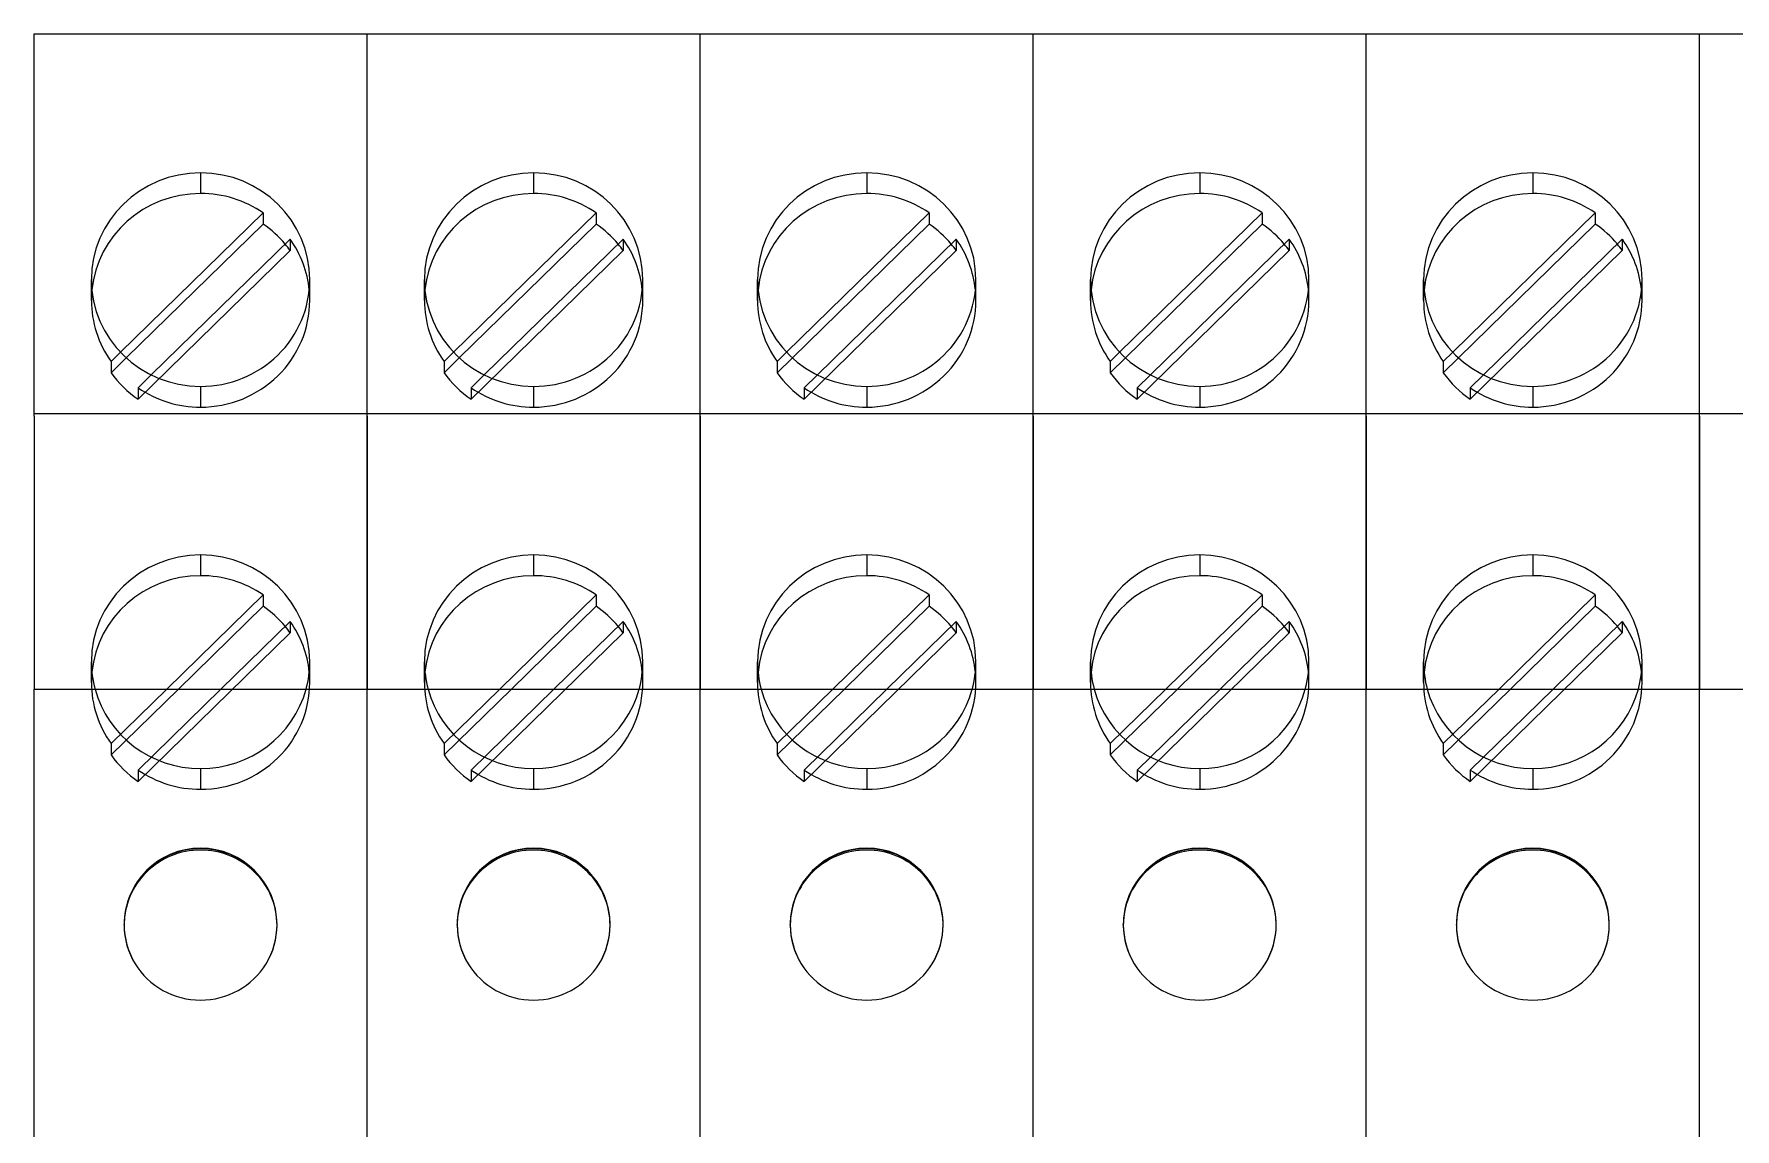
# Model space of a CAD drawing. Header units: millimetres. Extents: x 1359 to 3577, y 1336 to 3557.
# Drawn here: x 1777.56 to 1808.72, y 2576.61 to 2596.67 of the extents above; entities that cross this region are included whole.
import ezdxf

# ---------------------------------------------------------------- set-up
doc = ezdxf.new("R2010")
doc.units = ezdxf.units.MM
doc.layers.add('000-PI-Oprema', color=30, linetype='Continuous', lineweight=5)

msp = doc.modelspace()

# ---------------------------------------------------------------- linework, layer by layer
at = {"layer": '000-PI-Oprema', "color": 0, "linetype": 'ByBlock', "lineweight": 0}
for p, q in [((1777.565, 2596.672), (1783.665, 2596.672)), ((1777.565, 2590.216), (1777.565, 2596.672)), ((1777.565, 2596.672), (1777.565, 2596.672)), ((1777.565, 2596.672), (1777.565, 2596.672)), ((1777.565, 2596.672), (1783.665, 2596.672)), ((1777.565, 2590.216), (1777.565, 2596.672)), ((1777.565, 2596.672), (1777.565, 2596.672)), ((1777.565, 2596.672), (1777.565, 2596.672)), ((1783.665, 2596.672), (1789.765, 2596.672)), ((1783.665, 2590.216), (1783.665, 2596.672)), ((1783.665, 2596.672), (1783.665, 2596.672)), ((1783.665, 2596.672), (1783.665, 2596.672)), ((1783.665, 2596.672), (1783.665, 2596.672)), ((1783.665, 2596.672), (1789.765, 2596.672)), ((1783.665, 2590.216), (1783.665, 2596.672)), ((1783.665, 2596.672), (1783.665, 2596.672)), ((1783.665, 2596.672), (1783.665, 2596.672)), ((1783.665, 2596.672), (1783.665, 2596.672)), ((1783.665, 2596.672), (1783.665, 2596.672)), ((1783.665, 2596.672), (1783.665, 2596.672)), ((1783.665, 2596.672), (1783.665, 2596.672)), ((1783.665, 2590.216), (1783.665, 2596.672)), ((1783.665, 2596.672), (1783.665, 2596.672)), ((1783.665, 2596.672), (1783.665, 2596.672)), ((1783.665, 2596.672), (1783.665, 2596.672)), ((1783.665, 2590.216), (1783.665, 2596.672)), ((1789.765, 2596.672), (1795.865, 2596.672)), ((1789.765, 2590.216), (1789.765, 2596.672)), ((1789.765, 2596.672), (1789.765, 2596.672)), ((1789.765, 2596.672), (1789.765, 2596.672)), ((1789.765, 2596.672), (1789.765, 2596.672)), ((1789.765, 2596.672), (1795.865, 2596.672)), ((1789.765, 2590.216), (1789.765, 2596.672)), ((1789.765, 2596.672), (1789.765, 2596.672)), ((1789.765, 2596.672), (1789.765, 2596.672)), ((1789.765, 2596.672), (1789.765, 2596.672)), ((1789.765, 2596.672), (1789.765, 2596.672)), ((1789.765, 2596.672), (1789.765, 2596.672)), ((1789.765, 2596.672), (1789.765, 2596.672)), ((1789.765, 2590.216), (1789.765, 2596.672)), ((1789.765, 2596.672), (1789.765, 2596.672)), ((1789.765, 2596.672), (1789.765, 2596.672)), ((1789.765, 2596.672), (1789.765, 2596.672)), ((1789.765, 2590.216), (1789.765, 2596.672)), ((1795.865, 2596.672), (1801.965, 2596.672)), ((1795.865, 2590.216), (1795.865, 2596.672)), ((1795.865, 2596.672), (1795.865, 2596.672)), ((1795.865, 2596.672), (1795.865, 2596.672)), ((1795.865, 2596.672), (1795.865, 2596.672)), ((1795.865, 2596.672), (1801.965, 2596.672)), ((1795.865, 2590.216), (1795.865, 2596.672)), ((1795.865, 2596.672), (1795.865, 2596.672)), ((1795.865, 2596.672), (1795.865, 2596.672)), ((1795.865, 2596.672), (1795.865, 2596.672)), ((1795.865, 2596.672), (1795.865, 2596.672)), ((1795.865, 2596.672), (1795.865, 2596.672)), ((1795.865, 2596.672), (1795.865, 2596.672)), ((1795.865, 2590.216), (1795.865, 2596.672)), ((1795.865, 2596.672), (1795.865, 2596.672)), ((1795.865, 2596.672), (1795.865, 2596.672)), ((1795.865, 2596.672), (1795.865, 2596.672)), ((1795.865, 2590.216), (1795.865, 2596.672)), ((1801.965, 2596.672), (1808.065, 2596.672)), ((1801.965, 2590.216), (1801.965, 2596.672)), ((1801.965, 2596.672), (1801.965, 2596.672)), ((1801.965, 2596.672), (1801.965, 2596.672)), ((1801.965, 2596.672), (1801.965, 2596.672)), ((1801.965, 2596.672), (1808.065, 2596.672)), ((1801.965, 2590.216), (1801.965, 2596.672)), ((1801.965, 2596.672), (1801.965, 2596.672)), ((1801.965, 2596.672), (1801.965, 2596.672)), ((1801.965, 2596.672), (1801.965, 2596.672)), ((1801.965, 2596.672), (1801.965, 2596.672)), ((1801.965, 2596.672), (1801.965, 2596.672)), ((1801.965, 2596.672), (1801.965, 2596.672)), ((1801.965, 2590.216), (1801.965, 2596.672)), ((1801.965, 2596.672), (1801.965, 2596.672)), ((1801.965, 2596.672), (1801.965, 2596.672)), ((1801.965, 2596.672), (1801.965, 2596.672)), ((1801.965, 2590.216), (1801.965, 2596.672)), ((1808.065, 2596.672), (1814.165, 2596.672)), ((1808.065, 2590.216), (1808.065, 2596.672)), ((1808.065, 2596.672), (1808.065, 2596.672)), ((1808.065, 2596.672), (1808.065, 2596.672)), ((1808.065, 2596.672), (1808.065, 2596.672)), ((1808.065, 2596.672), (1814.165, 2596.672)), ((1808.065, 2590.216), (1808.065, 2596.672)), ((1808.065, 2596.672), (1808.065, 2596.672)), ((1808.065, 2596.672), (1808.065, 2596.672)), ((1808.065, 2596.672), (1808.065, 2596.672)), ((1808.065, 2596.672), (1808.065, 2596.672)), ((1808.065, 2596.672), (1808.065, 2596.672)), ((1808.065, 2596.672), (1808.065, 2596.672)), ((1808.065, 2590.216), (1808.065, 2596.672)), ((1808.065, 2596.672), (1808.065, 2596.672)), ((1808.065, 2596.672), (1808.065, 2596.672)), ((1808.065, 2596.672), (1808.065, 2596.672)), ((1808.065, 2590.216), (1808.065, 2596.672)), ((1783.665, 2595.827), (1783.665, 2596.272)), ((1783.665, 2595.827), (1783.665, 2596.272)), ((1789.765, 2595.827), (1789.765, 2596.272)), ((1789.765, 2595.827), (1789.765, 2596.272)), ((1795.865, 2595.827), (1795.865, 2596.272)), ((1795.865, 2595.827), (1795.865, 2596.272)), ((1801.965, 2595.827), (1801.965, 2596.272)), ((1801.965, 2595.827), (1801.965, 2596.272)), ((1808.065, 2595.827), (1808.065, 2596.272)), ((1808.065, 2595.827), (1808.065, 2596.272)), ((1777.565, 2595.172), (1777.565, 2595.172)), ((1777.565, 2595.172), (1777.565, 2595.172)), ((1783.665, 2595.172), (1783.665, 2595.172)), ((1783.665, 2595.172), (1783.665, 2595.172)), ((1789.765, 2595.172), (1789.765, 2595.172)), ((1789.765, 2595.172), (1789.765, 2595.172)), ((1795.865, 2595.172), (1795.865, 2595.172)), ((1795.865, 2595.172), (1795.865, 2595.172)), ((1801.965, 2595.172), (1801.965, 2595.172)), ((1801.965, 2595.172), (1801.965, 2595.172)), ((1808.065, 2595.172), (1808.065, 2595.172)), ((1808.065, 2595.172), (1808.065, 2595.172)), ((1780.615, 2594.128), (1780.615, 2593.749)), ((1783.665, 2593.108), (1783.665, 2593.984)), ((1783.665, 2593.108), (1783.665, 2593.984)), ((1786.715, 2594.128), (1786.715, 2593.749)), ((1789.765, 2593.108), (1789.765, 2593.984)), ((1789.765, 2593.108), (1789.765, 2593.984)), ((1792.815, 2594.128), (1792.815, 2593.749)), ((1795.865, 2593.108), (1795.865, 2593.984)), ((1795.865, 2593.108), (1795.865, 2593.984)), ((1798.915, 2594.128), (1798.915, 2593.749)), ((1801.965, 2593.108), (1801.965, 2593.984)), ((1801.965, 2593.108), (1801.965, 2593.984)), ((1805.015, 2594.128), (1805.015, 2593.749)), ((1808.065, 2593.108), (1808.065, 2593.984)), ((1808.065, 2593.108), (1808.065, 2593.984)), ((1781.759, 2593.397), (1779.148, 2590.842)), ((1781.759, 2593.397), (1781.759, 2593.189)), ((1787.859, 2593.397), (1785.248, 2590.842)), ((1787.859, 2593.397), (1787.859, 2593.189)), ((1793.959, 2593.397), (1791.348, 2590.842)), ((1793.959, 2593.397), (1793.959, 2593.189)), ((1800.059, 2593.397), (1797.448, 2590.842)), ((1800.059, 2593.397), (1800.059, 2593.189)), ((1806.159, 2593.397), (1803.548, 2590.842)), ((1806.159, 2593.397), (1806.159, 2593.189)), ((1779.254, 2590.738), (1781.759, 2593.189)), ((1779.712, 2590.426), (1782.254, 2592.913)), ((1782.254, 2592.913), (1782.254, 2592.705)), ((1785.354, 2590.738), (1787.859, 2593.189)), ((1785.812, 2590.426), (1788.354, 2592.913)), ((1788.354, 2592.913), (1788.354, 2592.705)), ((1791.454, 2590.738), (1793.959, 2593.189)), ((1791.912, 2590.426), (1794.454, 2592.913)), ((1794.454, 2592.913), (1794.454, 2592.705)), ((1797.554, 2590.738), (1800.059, 2593.189)), ((1798.012, 2590.426), (1800.554, 2592.913)), ((1800.554, 2592.913), (1800.554, 2592.705)), ((1803.654, 2590.738), (1806.159, 2593.189)), ((1804.112, 2590.426), (1806.654, 2592.913)), ((1806.654, 2592.913), (1806.654, 2592.705)), ((1782.254, 2592.705), (1779.47, 2589.981)), ((1788.354, 2592.705), (1785.57, 2589.981)), ((1794.454, 2592.705), (1791.67, 2589.981)), ((1800.554, 2592.705), (1797.77, 2589.981)), ((1806.654, 2592.705), (1803.87, 2589.981)), ((1778.615, 2591.793), (1778.615, 2592.172)), ((1782.615, 2591.793), (1782.615, 2592.172)), ((1784.715, 2591.793), (1784.715, 2592.172)), ((1788.715, 2591.793), (1788.715, 2592.172)), ((1790.815, 2591.793), (1790.815, 2592.172)), ((1794.815, 2591.793), (1794.815, 2592.172)), ((1796.915, 2591.793), (1796.915, 2592.172)), ((1800.915, 2591.793), (1800.915, 2592.172)), ((1803.015, 2591.793), (1803.015, 2592.172)), ((1807.015, 2591.793), (1807.015, 2592.172)), ((1779.148, 2590.842), (1778.975, 2590.673)), ((1778.975, 2590.465), (1779.254, 2590.738)), ((1785.248, 2590.842), (1785.075, 2590.673)), ((1785.075, 2590.465), (1785.354, 2590.738)), ((1791.348, 2590.842), (1791.175, 2590.673)), ((1791.175, 2590.465), (1791.454, 2590.738)), ((1797.448, 2590.842), (1797.275, 2590.673)), ((1797.275, 2590.465), (1797.554, 2590.738)), ((1803.548, 2590.842), (1803.375, 2590.673)), ((1803.375, 2590.465), (1803.654, 2590.738)), ((1778.975, 2590.673), (1778.975, 2590.465)), ((1779.47, 2590.189), (1779.712, 2590.426)), ((1785.075, 2590.673), (1785.075, 2590.465)), ((1785.57, 2590.189), (1785.812, 2590.426)), ((1791.175, 2590.673), (1791.175, 2590.465)), ((1791.67, 2590.189), (1791.912, 2590.426)), ((1797.275, 2590.673), (1797.275, 2590.465)), ((1797.77, 2590.189), (1798.012, 2590.426)), ((1803.375, 2590.673), (1803.375, 2590.465)), ((1803.87, 2590.189), (1804.112, 2590.426)), ((1777.565, 2589.672), (1777.565, 2590.216)), ((1777.565, 2589.672), (1777.565, 2590.216)), ((1779.47, 2590.189), (1779.47, 2589.981)), ((1780.615, 2590.216), (1780.615, 2589.836)), ((1783.665, 2589.672), (1783.665, 2590.216)), ((1783.665, 2589.672), (1783.665, 2590.216)), ((1783.665, 2589.672), (1783.665, 2590.216)), ((1783.665, 2589.672), (1783.665, 2590.216)), ((1785.57, 2590.189), (1785.57, 2589.981)), ((1786.715, 2590.216), (1786.715, 2589.836)), ((1789.765, 2589.672), (1789.765, 2590.216)), ((1789.765, 2589.672), (1789.765, 2590.216)), ((1789.765, 2589.672), (1789.765, 2590.216)), ((1789.765, 2589.672), (1789.765, 2590.216)), ((1791.67, 2590.189), (1791.67, 2589.981)), ((1792.815, 2590.216), (1792.815, 2589.836)), ((1795.865, 2589.672), (1795.865, 2590.216)), ((1795.865, 2589.672), (1795.865, 2590.216)), ((1795.865, 2589.672), (1795.865, 2590.216)), ((1795.865, 2589.672), (1795.865, 2590.216)), ((1797.77, 2590.189), (1797.77, 2589.981)), ((1798.915, 2590.216), (1798.915, 2589.836)), ((1801.965, 2589.672), (1801.965, 2590.216)), ((1801.965, 2589.672), (1801.965, 2590.216)), ((1801.965, 2589.672), (1801.965, 2590.216)), ((1801.965, 2589.672), (1801.965, 2590.216)), ((1803.87, 2590.189), (1803.87, 2589.981)), ((1805.015, 2590.216), (1805.015, 2589.836)), ((1808.065, 2589.672), (1808.065, 2590.216)), ((1808.065, 2589.672), (1808.065, 2590.216)), ((1808.065, 2589.672), (1808.065, 2590.216)), ((1808.065, 2589.672), (1808.065, 2590.216)), ((1777.565, 2589.72), (1783.665, 2589.72)), ((1777.565, 2589.672), (1777.565, 2589.672)), ((1777.565, 2589.672), (1777.565, 2584.672)), ((1777.565, 2589.672), (1777.565, 2589.672)), ((1777.565, 2589.672), (1777.565, 2584.672)), ((1783.665, 2589.72), (1789.765, 2589.72)), ((1783.665, 2589.672), (1783.665, 2589.672)), ((1783.665, 2589.672), (1783.665, 2584.672)), ((1783.665, 2589.672), (1783.665, 2589.672)), ((1783.665, 2589.672), (1783.665, 2584.672)), ((1783.665, 2589.672), (1783.665, 2589.672)), ((1783.665, 2584.672), (1783.665, 2589.672)), ((1783.665, 2589.672), (1783.665, 2589.672)), ((1783.665, 2584.672), (1783.665, 2589.672)), ((1789.765, 2589.72), (1795.865, 2589.72)), ((1789.765, 2589.672), (1789.765, 2589.672)), ((1789.765, 2589.672), (1789.765, 2584.672)), ((1789.765, 2589.672), (1789.765, 2589.672)), ((1789.765, 2589.672), (1789.765, 2584.672)), ((1789.765, 2589.672), (1789.765, 2589.672)), ((1789.765, 2584.672), (1789.765, 2589.672)), ((1789.765, 2589.672), (1789.765, 2589.672)), ((1789.765, 2584.672), (1789.765, 2589.672)), ((1795.865, 2589.72), (1801.965, 2589.72)), ((1795.865, 2589.672), (1795.865, 2589.672)), ((1795.865, 2589.672), (1795.865, 2584.672)), ((1795.865, 2589.672), (1795.865, 2589.672)), ((1795.865, 2589.672), (1795.865, 2584.672)), ((1795.865, 2589.672), (1795.865, 2589.672)), ((1795.865, 2584.672), (1795.865, 2589.672)), ((1795.865, 2589.672), (1795.865, 2589.672)), ((1795.865, 2584.672), (1795.865, 2589.672)), ((1801.965, 2589.72), (1808.065, 2589.72)), ((1801.965, 2589.672), (1801.965, 2589.672)), ((1801.965, 2589.672), (1801.965, 2584.672)), ((1801.965, 2589.672), (1801.965, 2589.672)), ((1801.965, 2589.672), (1801.965, 2584.672)), ((1801.965, 2589.672), (1801.965, 2589.672)), ((1801.965, 2584.672), (1801.965, 2589.672)), ((1801.965, 2589.672), (1801.965, 2589.672)), ((1801.965, 2584.672), (1801.965, 2589.672)), ((1808.065, 2589.72), (1814.165, 2589.72)), ((1808.065, 2589.672), (1808.065, 2589.672)), ((1808.065, 2589.672), (1808.065, 2584.672)), ((1808.065, 2589.672), (1808.065, 2589.672)), ((1808.065, 2589.672), (1808.065, 2584.672)), ((1808.065, 2589.672), (1808.065, 2589.672)), ((1808.065, 2584.672), (1808.065, 2589.672)), ((1808.065, 2589.672), (1808.065, 2589.672)), ((1808.065, 2584.672), (1808.065, 2589.672)), ((1780.615, 2587.128), (1780.615, 2586.749)), ((1783.665, 2586.108), (1783.665, 2586.98)), ((1783.665, 2586.108), (1783.665, 2586.98)), ((1786.715, 2587.128), (1786.715, 2586.749)), ((1789.765, 2586.108), (1789.765, 2586.98)), ((1789.765, 2586.108), (1789.765, 2586.98)), ((1792.815, 2587.128), (1792.815, 2586.749)), ((1795.865, 2586.108), (1795.865, 2586.98)), ((1795.865, 2586.108), (1795.865, 2586.98)), ((1798.915, 2587.128), (1798.915, 2586.749)), ((1801.965, 2586.108), (1801.965, 2586.98)), ((1801.965, 2586.108), (1801.965, 2586.98)), ((1805.015, 2587.128), (1805.015, 2586.749)), ((1808.065, 2586.108), (1808.065, 2586.98)), ((1808.065, 2586.108), (1808.065, 2586.98)), ((1781.759, 2586.397), (1779.996, 2584.672)), ((1781.759, 2586.397), (1781.759, 2586.189)), ((1787.859, 2586.397), (1786.096, 2584.672)), ((1787.859, 2586.397), (1787.859, 2586.189)), ((1793.959, 2586.397), (1792.196, 2584.672)), ((1793.959, 2586.397), (1793.959, 2586.189)), ((1800.059, 2586.397), (1798.296, 2584.672)), ((1800.059, 2586.397), (1800.059, 2586.189)), ((1806.159, 2586.397), (1804.396, 2584.672)), ((1806.159, 2586.397), (1806.159, 2586.189)), ((1780.208, 2584.672), (1781.759, 2586.189)), ((1786.308, 2584.672), (1787.859, 2586.189)), ((1792.408, 2584.672), (1793.959, 2586.189)), ((1798.508, 2584.672), (1800.059, 2586.189)), ((1804.608, 2584.672), (1806.159, 2586.189)), ((1780.986, 2584.672), (1782.254, 2585.913)), ((1782.254, 2585.913), (1782.254, 2585.705)), ((1787.086, 2584.672), (1788.354, 2585.913)), ((1788.354, 2585.913), (1788.354, 2585.705)), ((1793.186, 2584.672), (1794.454, 2585.913)), ((1794.454, 2585.913), (1794.454, 2585.705)), ((1799.286, 2584.672), (1800.554, 2585.913)), ((1800.554, 2585.913), (1800.554, 2585.705)), ((1805.386, 2584.672), (1806.654, 2585.913)), ((1806.654, 2585.913), (1806.654, 2585.705)), ((1782.254, 2585.705), (1779.47, 2582.981)), ((1788.354, 2585.705), (1785.57, 2582.981)), ((1794.454, 2585.705), (1791.67, 2582.981)), ((1800.554, 2585.705), (1797.77, 2582.981)), ((1806.654, 2585.705), (1803.87, 2582.981)), ((1778.615, 2584.793), (1778.615, 2585.172)), ((1782.615, 2584.793), (1782.615, 2585.172)), ((1784.715, 2584.793), (1784.715, 2585.172)), ((1788.715, 2584.793), (1788.715, 2585.172)), ((1790.815, 2584.793), (1790.815, 2585.172)), ((1794.815, 2584.793), (1794.815, 2585.172)), ((1796.915, 2584.793), (1796.915, 2585.172)), ((1800.915, 2584.793), (1800.915, 2585.172)), ((1803.015, 2584.793), (1803.015, 2585.172)), ((1807.015, 2584.793), (1807.015, 2585.172)), ((1777.565, 2584.672), (1783.665, 2584.672)), ((1777.565, 2574.322), (1777.565, 2584.672)), ((1777.565, 2584.672), (1777.565, 2584.672)), ((1777.565, 2574.322), (1777.565, 2584.672)), ((1777.565, 2584.672), (1777.565, 2584.672)), ((1778.975, 2583.465), (1780.208, 2584.672)), ((1779.996, 2584.672), (1778.975, 2583.673)), ((1779.47, 2583.189), (1780.986, 2584.672)), ((1783.665, 2584.672), (1789.765, 2584.672)), ((1783.665, 2574.322), (1783.665, 2584.672)), ((1783.665, 2584.672), (1783.665, 2584.672)), ((1783.665, 2574.322), (1783.665, 2584.672)), ((1783.665, 2584.672), (1783.665, 2584.672)), ((1783.665, 2584.672), (1783.665, 2584.672)), ((1783.665, 2574.322), (1783.665, 2584.672)), ((1783.665, 2584.672), (1783.665, 2584.672)), ((1783.665, 2574.322), (1783.665, 2584.672)), ((1785.075, 2583.465), (1786.308, 2584.672)), ((1786.096, 2584.672), (1785.075, 2583.673)), ((1785.57, 2583.189), (1787.086, 2584.672)), ((1789.765, 2584.672), (1795.865, 2584.672)), ((1789.765, 2574.322), (1789.765, 2584.672)), ((1789.765, 2584.672), (1789.765, 2584.672)), ((1789.765, 2574.322), (1789.765, 2584.672)), ((1789.765, 2584.672), (1789.765, 2584.672)), ((1789.765, 2584.672), (1789.765, 2584.672)), ((1789.765, 2574.322), (1789.765, 2584.672)), ((1789.765, 2584.672), (1789.765, 2584.672)), ((1789.765, 2574.322), (1789.765, 2584.672)), ((1791.175, 2583.465), (1792.408, 2584.672)), ((1792.196, 2584.672), (1791.175, 2583.673)), ((1791.67, 2583.189), (1793.186, 2584.672)), ((1795.865, 2584.672), (1801.965, 2584.672)), ((1795.865, 2574.322), (1795.865, 2584.672)), ((1795.865, 2584.672), (1795.865, 2584.672)), ((1795.865, 2574.322), (1795.865, 2584.672)), ((1795.865, 2584.672), (1795.865, 2584.672)), ((1795.865, 2584.672), (1795.865, 2584.672)), ((1795.865, 2574.322), (1795.865, 2584.672)), ((1795.865, 2584.672), (1795.865, 2584.672)), ((1795.865, 2574.322), (1795.865, 2584.672)), ((1797.275, 2583.465), (1798.508, 2584.672)), ((1798.296, 2584.672), (1797.275, 2583.673)), ((1797.77, 2583.189), (1799.286, 2584.672)), ((1801.965, 2584.672), (1808.065, 2584.672)), ((1801.965, 2574.322), (1801.965, 2584.672)), ((1801.965, 2584.672), (1801.965, 2584.672)), ((1801.965, 2574.322), (1801.965, 2584.672)), ((1801.965, 2584.672), (1801.965, 2584.672)), ((1801.965, 2584.672), (1801.965, 2584.672)), ((1801.965, 2574.322), (1801.965, 2584.672)), ((1801.965, 2584.672), (1801.965, 2584.672)), ((1801.965, 2574.322), (1801.965, 2584.672)), ((1803.375, 2583.465), (1804.608, 2584.672)), ((1804.396, 2584.672), (1803.375, 2583.673)), ((1803.87, 2583.189), (1805.386, 2584.672)), ((1808.065, 2584.672), (1814.165, 2584.672)), ((1808.065, 2574.322), (1808.065, 2584.672)), ((1808.065, 2584.672), (1808.065, 2584.672)), ((1808.065, 2574.322), (1808.065, 2584.672)), ((1808.065, 2584.672), (1808.065, 2584.672)), ((1808.065, 2584.672), (1808.065, 2584.672)), ((1808.065, 2574.322), (1808.065, 2584.672)), ((1808.065, 2584.672), (1808.065, 2584.672)), ((1808.065, 2574.322), (1808.065, 2584.672)), ((1778.975, 2583.673), (1778.975, 2583.465)), ((1785.075, 2583.673), (1785.075, 2583.465)), ((1791.175, 2583.673), (1791.175, 2583.465)), ((1797.275, 2583.673), (1797.275, 2583.465)), ((1803.375, 2583.673), (1803.375, 2583.465)), ((1779.47, 2583.189), (1779.47, 2582.981)), ((1780.615, 2583.216), (1780.615, 2582.836)), ((1785.57, 2583.189), (1785.57, 2582.981)), ((1786.715, 2583.216), (1786.715, 2582.836)), ((1791.67, 2583.189), (1791.67, 2582.981)), ((1792.815, 2583.216), (1792.815, 2582.836)), ((1797.77, 2583.189), (1797.77, 2582.981)), ((1798.915, 2583.216), (1798.915, 2582.836)), ((1803.87, 2583.189), (1803.87, 2582.981)), ((1805.015, 2583.216), (1805.015, 2582.836)), ((1779.215, 2580.348), (1779.215, 2580.357)), ((1782.015, 2580.348), (1782.015, 2580.357)), ((1785.315, 2580.348), (1785.315, 2580.357)), ((1788.115, 2580.348), (1788.115, 2580.357)), ((1791.415, 2580.348), (1791.415, 2580.357)), ((1794.215, 2580.348), (1794.215, 2580.357)), ((1797.515, 2580.348), (1797.515, 2580.357)), ((1800.315, 2580.348), (1800.315, 2580.357)), ((1803.615, 2580.348), (1803.615, 2580.357)), ((1806.415, 2580.348), (1806.415, 2580.357))]:
    msp.add_line(p, q, dxfattribs=at)
for centre in [(1780.615, 2580.357), (1786.715, 2580.357), (1792.815, 2580.357), (1798.915, 2580.357), (1805.015, 2580.357)]:
    msp.add_arc(centre, 1.4, 0, 180, dxfattribs=at)
for centre, major_axis, ratio, start_param, end_param in [((1780.615, 2592.172), (-2, 0), 0.978148, -1.570796, 0), ((1780.615, 2592.172), (-2, 0), 0.978148, 3.141593, 4.712389), ((1786.715, 2592.172), (-2, 0), 0.978148, -1.570796, 0), ((1786.715, 2592.172), (-2, 0), 0.978148, 3.141593, 4.712389), ((1792.815, 2592.172), (-2, 0), 0.978148, -1.570796, 0), ((1792.815, 2592.172), (-2, 0), 0.978148, 3.141593, 4.712389), ((1798.915, 2592.172), (-2, 0), 0.978148, -1.570796, 0), ((1798.915, 2592.172), (-2, 0), 0.978148, 3.141593, 4.712389), ((1805.015, 2592.172), (-2, 0), 0.978148, -1.570796, 0), ((1805.015, 2592.172), (-2, 0), 0.978148, 3.141593, 4.712389), ((1780.615, 2591.793), (-2, 0), 0.978148, -1.570796, -0.097132), ((1780.615, 2591.793), (-2, 0), 0.978148, -2.180289, -1.570796), ((1786.715, 2591.793), (-2, 0), 0.978148, -1.570796, -0.097132), ((1786.715, 2591.793), (-2, 0), 0.978148, -2.180289, -1.570796), ((1792.815, 2591.793), (-2, 0), 0.978148, -1.570796, -0.097132), ((1792.815, 2591.793), (-2, 0), 0.978148, -2.180289, -1.570796), ((1798.915, 2591.793), (-2, 0), 0.978148, -1.570796, -0.097132), ((1798.915, 2591.793), (-2, 0), 0.978148, -2.180289, -1.570796), ((1805.015, 2591.793), (-2, 0), 0.978148, -1.570796, -0.097132), ((1805.015, 2591.793), (-2, 0), 0.978148, -2.180289, -1.570796), ((1780.615, 2591.585), (2, 0), 0.978148, 0.685382, 0.961304), ((1780.615, 2591.793), (-2, 0), 0.978148, -3.044461, -2.5321), ((1786.715, 2591.585), (2, 0), 0.978148, 0.685382, 0.961304), ((1786.715, 2591.793), (-2, 0), 0.978148, -3.044461, -2.5321), ((1792.815, 2591.585), (2, 0), 0.978148, 0.685382, 0.961304), ((1792.815, 2591.793), (-2, 0), 0.978148, -3.044461, -2.5321), ((1798.915, 2591.585), (2, 0), 0.978148, 0.685382, 0.961304), ((1798.915, 2591.793), (-2, 0), 0.978148, -3.044461, -2.5321), ((1805.015, 2591.585), (2, 0), 0.978148, 0.685382, 0.961304), ((1805.015, 2591.793), (-2, 0), 0.978148, -3.044461, -2.5321), ((1780.615, 2591.585), (2, 0), 0.978148, 0.609492, 0.685382), ((1786.715, 2591.585), (2, 0), 0.978148, 0.609492, 0.685382), ((1792.815, 2591.585), (2, 0), 0.978148, 0.609492, 0.685382), ((1798.915, 2591.585), (2, 0), 0.978148, 0.609492, 0.685382), ((1805.015, 2591.585), (2, 0), 0.978148, 0.609492, 0.685382), ((1780.615, 2592.172), (-2, 0), 0.978148, 0, 1.570796), ((1780.615, 2591.793), (-2, 0), 0.978148, -0.097132, 0), ((1780.615, 2592.172), (-2, 0), 0.978148, 1.570796, 3.141593), ((1780.615, 2591.793), (-2, 0), 0.978148, 3.141593, 3.238724), ((1786.715, 2592.172), (-2, 0), 0.978148, 0, 1.570796), ((1786.715, 2591.793), (-2, 0), 0.978148, -0.097132, 0), ((1786.715, 2592.172), (-2, 0), 0.978148, 1.570796, 3.141593), ((1786.715, 2591.793), (-2, 0), 0.978148, 3.141593, 3.238724), ((1792.815, 2592.172), (-2, 0), 0.978148, 0, 1.570796), ((1792.815, 2591.793), (-2, 0), 0.978148, -0.097132, 0), ((1792.815, 2592.172), (-2, 0), 0.978148, 1.570796, 3.141593), ((1792.815, 2591.793), (-2, 0), 0.978148, 3.141593, 3.238724), ((1798.915, 2592.172), (-2, 0), 0.978148, 0, 1.570796), ((1798.915, 2591.793), (-2, 0), 0.978148, -0.097132, 0), ((1798.915, 2592.172), (-2, 0), 0.978148, 1.570796, 3.141593), ((1798.915, 2591.793), (-2, 0), 0.978148, 3.141593, 3.238724), ((1805.015, 2592.172), (-2, 0), 0.978148, 0, 1.570796), ((1805.015, 2591.793), (-2, 0), 0.978148, -0.097132, 0), ((1805.015, 2592.172), (-2, 0), 0.978148, 1.570796, 3.141593), ((1805.015, 2591.793), (-2, 0), 0.978148, 3.141593, 3.238724), ((1780.615, 2591.793), (-2, 0), 0.978148, 0, 0.609492), ((1780.615, 2591.793), (-2, 0), 0.978148, 1.570796, 3.141593), ((1786.715, 2591.793), (-2, 0), 0.978148, 0, 0.609492), ((1786.715, 2591.793), (-2, 0), 0.978148, 1.570796, 3.141593), ((1792.815, 2591.793), (-2, 0), 0.978148, 0, 0.609492), ((1792.815, 2591.793), (-2, 0), 0.978148, 1.570796, 3.141593), ((1798.915, 2591.793), (-2, 0), 0.978148, 0, 0.609492), ((1798.915, 2591.793), (-2, 0), 0.978148, 1.570796, 3.141593), ((1805.015, 2591.793), (-2, 0), 0.978148, 0, 0.609492), ((1805.015, 2591.793), (-2, 0), 0.978148, 1.570796, 3.141593), ((1780.615, 2591.585), (2, 0), 0.978148, -2.5321, -2.180289), ((1786.715, 2591.585), (2, 0), 0.978148, -2.5321, -2.180289), ((1792.815, 2591.585), (2, 0), 0.978148, -2.5321, -2.180289), ((1798.915, 2591.585), (2, 0), 0.978148, -2.5321, -2.180289), ((1805.015, 2591.585), (2, 0), 0.978148, -2.5321, -2.180289), ((1780.615, 2591.793), (-2, 0), 0.978148, 0.961304, 1.570796), ((1786.715, 2591.793), (-2, 0), 0.978148, 0.961304, 1.570796), ((1792.815, 2591.793), (-2, 0), 0.978148, 0.961304, 1.570796), ((1798.915, 2591.793), (-2, 0), 0.978148, 0.961304, 1.570796), ((1805.015, 2591.793), (-2, 0), 0.978148, 0.961304, 1.570796), ((1780.615, 2585.172), (-2, 0), 0.978148, -1.570796, 0), ((1780.615, 2585.172), (-2, 0), 0.978148, 3.141593, 4.712389), ((1786.715, 2585.172), (-2, 0), 0.978148, -1.570796, 0), ((1786.715, 2585.172), (-2, 0), 0.978148, 3.141593, 4.712389), ((1792.815, 2585.172), (-2, 0), 0.978148, -1.570796, 0), ((1792.815, 2585.172), (-2, 0), 0.978148, 3.141593, 4.712389), ((1798.915, 2585.172), (-2, 0), 0.978148, -1.570796, 0), ((1798.915, 2585.172), (-2, 0), 0.978148, 3.141593, 4.712389), ((1805.015, 2585.172), (-2, 0), 0.978148, -1.570796, 0), ((1805.015, 2585.172), (-2, 0), 0.978148, 3.141593, 4.712389), ((1780.615, 2584.793), (-2, 0), 0.978148, -1.570796, -0.097132), ((1780.615, 2584.793), (-2, 0), 0.978148, -2.180289, -1.570796), ((1786.715, 2584.793), (-2, 0), 0.978148, -1.570796, -0.097132), ((1786.715, 2584.793), (-2, 0), 0.978148, -2.180289, -1.570796), ((1792.815, 2584.793), (-2, 0), 0.978148, -1.570796, -0.097132), ((1792.815, 2584.793), (-2, 0), 0.978148, -2.180289, -1.570796), ((1798.915, 2584.793), (-2, 0), 0.978148, -1.570796, -0.097132), ((1798.915, 2584.793), (-2, 0), 0.978148, -2.180289, -1.570796), ((1805.015, 2584.793), (-2, 0), 0.978148, -1.570796, -0.097132), ((1805.015, 2584.793), (-2, 0), 0.978148, -2.180289, -1.570796), ((1780.615, 2584.585), (2, 0), 0.978148, 0.685382, 0.961304), ((1786.715, 2584.585), (2, 0), 0.978148, 0.685382, 0.961304), ((1792.815, 2584.585), (2, 0), 0.978148, 0.685382, 0.961304), ((1798.915, 2584.585), (2, 0), 0.978148, 0.685382, 0.961304), ((1805.015, 2584.585), (2, 0), 0.978148, 0.685382, 0.961304), ((1780.615, 2584.585), (2, 0), 0.978148, 0.609492, 0.685382), ((1780.615, 2584.793), (-2, 0), 0.978148, -3.044461, -2.5321), ((1786.715, 2584.585), (2, 0), 0.978148, 0.609492, 0.685382), ((1786.715, 2584.793), (-2, 0), 0.978148, -3.044461, -2.5321), ((1792.815, 2584.585), (2, 0), 0.978148, 0.609492, 0.685382), ((1792.815, 2584.793), (-2, 0), 0.978148, -3.044461, -2.5321), ((1798.915, 2584.585), (2, 0), 0.978148, 0.609492, 0.685382), ((1798.915, 2584.793), (-2, 0), 0.978148, -3.044461, -2.5321), ((1805.015, 2584.585), (2, 0), 0.978148, 0.609492, 0.685382), ((1805.015, 2584.793), (-2, 0), 0.978148, -3.044461, -2.5321), ((1780.615, 2585.172), (-2, 0), 0.978148, 0, 0.258728), ((1780.615, 2585.172), (-2, 0), 0.978148, 2.882864, 3.141593), ((1786.715, 2585.172), (-2, 0), 0.978148, 0, 0.258728), ((1786.715, 2585.172), (-2, 0), 0.978148, 2.882864, 3.141593), ((1792.815, 2585.172), (-2, 0), 0.978148, 0, 0.258728), ((1792.815, 2585.172), (-2, 0), 0.978148, 2.882864, 3.141593), ((1798.915, 2585.172), (-2, 0), 0.978148, 0, 0.258728), ((1798.915, 2585.172), (-2, 0), 0.978148, 2.882864, 3.141593), ((1805.015, 2585.172), (-2, 0), 0.978148, 0, 0.258728), ((1805.015, 2585.172), (-2, 0), 0.978148, 2.882864, 3.141593), ((1780.615, 2584.793), (-2, 0), 0.978148, -0.097132, 0), ((1780.615, 2584.793), (-2, 0), 0.978148, 3.141593, 3.238724), ((1786.715, 2584.793), (-2, 0), 0.978148, -0.097132, 0), ((1786.715, 2584.793), (-2, 0), 0.978148, 3.141593, 3.238724), ((1792.815, 2584.793), (-2, 0), 0.978148, -0.097132, 0), ((1792.815, 2584.793), (-2, 0), 0.978148, 3.141593, 3.238724), ((1798.915, 2584.793), (-2, 0), 0.978148, -0.097132, 0), ((1798.915, 2584.793), (-2, 0), 0.978148, 3.141593, 3.238724), ((1805.015, 2584.793), (-2, 0), 0.978148, -0.097132, 0), ((1805.015, 2584.793), (-2, 0), 0.978148, 3.141593, 3.238724), ((1780.615, 2584.793), (-2, 0), 0.978148, 0, 0.609492), ((1780.615, 2585.172), (-2, 0), 0.978148, 0.258728, 1.570796), ((1780.615, 2584.793), (-2, 0), 0.978148, 1.570796, 3.141593), ((1780.615, 2585.172), (-2, 0), 0.978148, 1.570796, 2.882864), ((1786.715, 2584.793), (-2, 0), 0.978148, 0, 0.609492), ((1786.715, 2585.172), (-2, 0), 0.978148, 0.258728, 1.570796), ((1786.715, 2584.793), (-2, 0), 0.978148, 1.570796, 3.141593), ((1786.715, 2585.172), (-2, 0), 0.978148, 1.570796, 2.882864), ((1792.815, 2584.793), (-2, 0), 0.978148, 0, 0.609492), ((1792.815, 2585.172), (-2, 0), 0.978148, 0.258728, 1.570796), ((1792.815, 2584.793), (-2, 0), 0.978148, 1.570796, 3.141593), ((1792.815, 2585.172), (-2, 0), 0.978148, 1.570796, 2.882864), ((1798.915, 2584.793), (-2, 0), 0.978148, 0, 0.609492), ((1798.915, 2585.172), (-2, 0), 0.978148, 0.258728, 1.570796), ((1798.915, 2584.793), (-2, 0), 0.978148, 1.570796, 3.141593), ((1798.915, 2585.172), (-2, 0), 0.978148, 1.570796, 2.882864), ((1805.015, 2584.793), (-2, 0), 0.978148, 0, 0.609492), ((1805.015, 2585.172), (-2, 0), 0.978148, 0.258728, 1.570796), ((1805.015, 2584.793), (-2, 0), 0.978148, 1.570796, 3.141593), ((1805.015, 2585.172), (-2, 0), 0.978148, 1.570796, 2.882864), ((1780.615, 2584.585), (2, 0), 0.978148, -2.5321, -2.180289), ((1786.715, 2584.585), (2, 0), 0.978148, -2.5321, -2.180289), ((1792.815, 2584.585), (2, 0), 0.978148, -2.5321, -2.180289), ((1798.915, 2584.585), (2, 0), 0.978148, -2.5321, -2.180289), ((1805.015, 2584.585), (2, 0), 0.978148, -2.5321, -2.180289), ((1780.615, 2584.793), (-2, 0), 0.978148, 0.961304, 1.570796), ((1786.715, 2584.793), (-2, 0), 0.978148, 0.961304, 1.570796), ((1792.815, 2584.793), (-2, 0), 0.978148, 0.961304, 1.570796), ((1798.915, 2584.793), (-2, 0), 0.978148, 0.961304, 1.570796), ((1805.015, 2584.793), (-2, 0), 0.978148, 0.961304, 1.570796), ((1780.615, 2580.348), (-1.4, 0), 0.982559, -1.570796, 0.003609), ((1780.615, 2580.357), (1.4, 0), 0.994522, 1.570796, 3.141593), ((1780.615, 2580.357), (1.4, 0), 0.994522, 0, 1.570796), ((1780.615, 2580.348), (-1.4, 0), 0.982559, 3.141538, 4.712389), ((1786.715, 2580.348), (-1.4, 0), 0.982559, -1.570796, 0.003609), ((1786.715, 2580.357), (1.4, 0), 0.994522, 1.570796, 3.141593), ((1786.715, 2580.357), (1.4, 0), 0.994522, 0, 1.570796), ((1786.715, 2580.348), (-1.4, 0), 0.982559, 3.141538, 4.712389), ((1792.815, 2580.348), (-1.4, 0), 0.982559, -1.570796, 0.003609), ((1792.815, 2580.357), (1.4, 0), 0.994522, 1.570796, 3.141593), ((1792.815, 2580.357), (1.4, 0), 0.994522, 0, 1.570796), ((1792.815, 2580.348), (-1.4, 0), 0.982559, 3.141538, 4.712389), ((1798.915, 2580.348), (-1.4, 0), 0.982559, -1.570796, 0.003609), ((1798.915, 2580.357), (1.4, 0), 0.994522, 1.570796, 3.141593), ((1798.915, 2580.357), (1.4, 0), 0.994522, 0, 1.570796), ((1798.915, 2580.348), (-1.4, 0), 0.982559, 3.141538, 4.712389), ((1805.015, 2580.348), (-1.4, 0), 0.982559, -1.570796, 0.003609), ((1805.015, 2580.357), (1.4, 0), 0.994522, 1.570796, 3.141593), ((1805.015, 2580.357), (1.4, 0), 0.994522, 0, 1.570796), ((1805.015, 2580.348), (-1.4, 0), 0.982559, 3.141538, 4.712389), ((1780.615, 2580.357), (1.4, 0), 0.994522, 3.141593, 3.68285), ((1780.615, 2580.348), (-1.4, 0), 0.982559, 0.003609, 0.541258), ((1780.615, 2580.357), (1.4, 0), 0.994522, -0.541258, 0), ((1780.615, 2580.348), (-1.4, 0), 0.982559, 2.600335, 3.141538), ((1786.715, 2580.357), (1.4, 0), 0.994522, 3.141593, 3.68285), ((1786.715, 2580.348), (-1.4, 0), 0.982559, 0.003609, 0.541258), ((1786.715, 2580.357), (1.4, 0), 0.994522, -0.541258, 0), ((1786.715, 2580.348), (-1.4, 0), 0.982559, 2.600335, 3.141538), ((1792.815, 2580.357), (1.4, 0), 0.994522, 3.141593, 3.68285), ((1792.815, 2580.348), (-1.4, 0), 0.982559, 0.003609, 0.541258), ((1792.815, 2580.357), (1.4, 0), 0.994522, -0.541258, 0), ((1792.815, 2580.348), (-1.4, 0), 0.982559, 2.600335, 3.141538), ((1798.915, 2580.357), (1.4, 0), 0.994522, 3.141593, 3.68285), ((1798.915, 2580.348), (-1.4, 0), 0.982559, 0.003609, 0.541258), ((1798.915, 2580.357), (1.4, 0), 0.994522, -0.541258, 0), ((1798.915, 2580.348), (-1.4, 0), 0.982559, 2.600335, 3.141538), ((1805.015, 2580.357), (1.4, 0), 0.994522, 3.141593, 3.68285), ((1805.015, 2580.348), (-1.4, 0), 0.982559, 0.003609, 0.541258), ((1805.015, 2580.357), (1.4, 0), 0.994522, -0.541258, 0), ((1805.015, 2580.348), (-1.4, 0), 0.982559, 2.600335, 3.141538), ((1780.615, 2580.339), (-1.398, 0), 0.976187, 0.538389, 2.603204), ((1786.715, 2580.339), (-1.398, 0), 0.976187, 0.538389, 2.603204), ((1792.815, 2580.339), (-1.398, 0), 0.976187, 0.538389, 2.603204), ((1798.915, 2580.339), (-1.398, 0), 0.976187, 0.538389, 2.603204), ((1805.015, 2580.339), (-1.398, 0), 0.976187, 0.538389, 2.603204)]:
    msp.add_ellipse(centre, major_axis=major_axis, ratio=ratio, start_param=start_param, end_param=end_param, dxfattribs=at)

doc.saveas('drawing.dxf')
